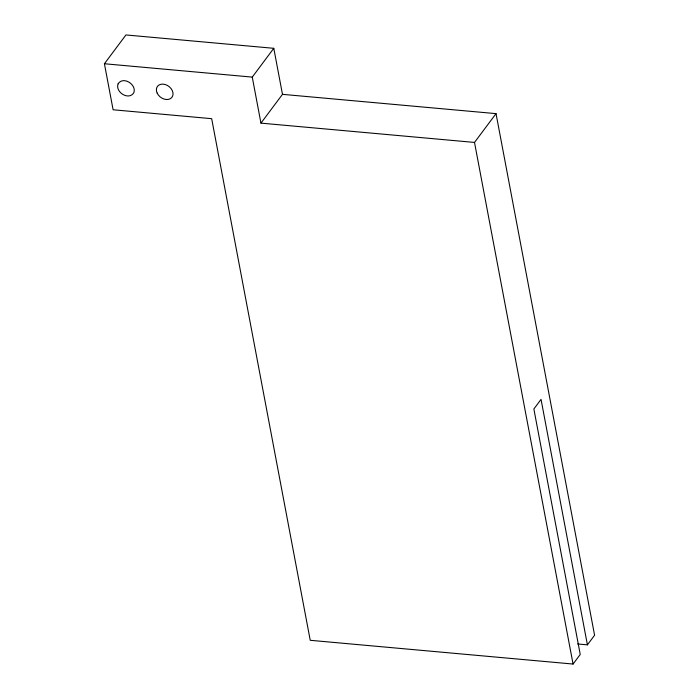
<?xml version="1.0" encoding="UTF-8"?>
<svg xmlns="http://www.w3.org/2000/svg" width="699" height="699" viewBox="0 0 699 699"><rect width="100%" height="100%" fill="white"/><g stroke="black" fill="none" stroke-linecap="round" stroke-linejoin="round"><path stroke-width="1.05" d="M577.645 643.971L587.413 644.854L541.035 399.382L533.861 408.985L580.24 654.447L573.066 664.05L310.234 640.301L211.675 118.681L113.107 109.769L104.413 63.749L125.934 34.95L273.781 48.31L282.475 94.339L260.954 123.129L474.507 142.43L496.028 113.631L282.475 94.339M260.954 123.129L252.26 77.108L273.781 48.31M587.413 644.854L594.587 635.251L496.028 113.631M104.413 63.749L252.26 77.108M474.507 142.43L573.066 664.05M118.105 83.836C114.924 92.076 128.73 100.813 133.78 92.792C136.96 84.553 123.155 75.807 118.105 83.836M157.153 93.081A9.078 6.824 36.8 0 0 171.543 97.764A9.078 6.824 36.8 0 0 165.436 84.596A9.078 6.824 36.8 0 0 157.153 93.081"/></g></svg>
